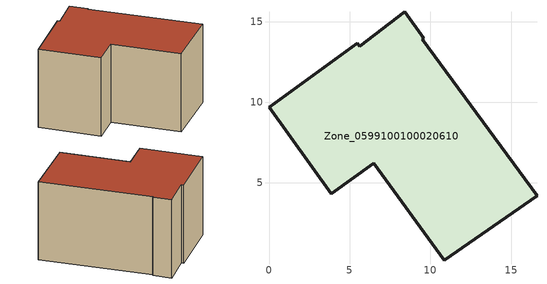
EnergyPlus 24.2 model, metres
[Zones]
Zone_0599100100020610
 floor ground (C_G): 8.41,15.59 9.58,13.98 9.5,13.91 16.6,4.21 10.84,0.22 6.5,6.23 3.87,4.34 0,9.7 5.47,13.66 5.61,13.47 z0
 wall outside (C_F): 5.47,13.66 0,9.7 3.87,4.34 6.5,6.23 10.84,0.22 16.6,4.21 9.5,13.91 9.58,13.98 8.41,15.59 5.61,13.47 5.47,13.66 z0:8.75
 roof outside (C_R): 5.61,13.47 5.47,13.66 0,9.7 3.87,4.34 6.5,6.23 10.84,0.22 16.6,4.21 9.5,13.91 9.58,13.98 8.41,15.59 z8.75
[BUILDING]
Pand.0599100100020610: North Axis=0; Terrain=City; Loads Convergence Tolerance Value=0.04; Temperature Convergence Tolerance Value=0.4; Solar Distribution=FullExterior; Maximum Number of Warmup Days=25; Minimum Number of Warmup Days=1
[Site:Location]
Rotterdam.The.Hague.AP_ZH_NLD Design_Conditions: Latitude=51.96; Longitude=4.45; Time Zone=1; Elevation=-4.5
[SITE:GROUNDTEMPERATURE:BUILDINGSURFACE]
18, 18, 18, 18, 18, 18, 18, 18, 18, 18, 18, 18
[MATERIAL] Thermal Absorptance=0.9; Solar Absorptance=0.7; Visible Absorptance=0.7
Name | Roughness | Thickness | Conductivity | Density | Specific Heat
G.D.2015-2018 | MediumSmooth | 0.15 | 0.0428571 | 540 | 1210
F.D.2015-2018 | Rough | 0.3 | 0.0666667 | 1920 | 840
R.D.2015-2018 | MediumRough | 0.2 | 0.0333333 | 1500 | 1000
[CONSTRUCTION]
C_G: G.D.2015-2018
C_F: F.D.2015-2018
C_R: R.D.2015-2018
[ZONE]
Zone_0599100100020610: Type=1; Multiplier=1; Ceiling Height=Autocalculate; Volume=Autocalculate; Floor Area=autocalculate; Part of Total Floor Area=Yes
[ZONEINFILTRATION:DESIGNFLOWRATE]
Infil_Zone_0599100100020610: Zone or ZoneList or Space or SpaceList=Zone_0599100100020610; Schedule=AlwaysOn; Design Flow Rate Calculation Method=Flow/Area; Flow Rate per Floor Area=0.0021; Constant Term Coefficient=1; Temperature Term Coefficient=0; Velocity Term Coefficient=0; Velocity Squared Term Coefficient=0
[HVACTEMPLATE:ZONE:IDEALLOADSAIRSYSTEM]
Zone_0599100100020610: Maximum Heating Supply Air Temperature=50; Minimum Cooling Supply Air Temperature=13; Maximum Heating Supply Air Humidity Ratio=0.0156; Minimum Cooling Supply Air Humidity Ratio=0.0077; Heating Limit=NoLimit; Cooling Limit=NoLimit; Dehumidification Control Type=ConstantSensibleHeatRatio; Cooling Sensible Heat Ratio=0.7; Dehumidification Setpoint=60; Humidification Control Type=None; Humidification Setpoint=30; Outdoor Air Method=None; Outdoor Air Flow Rate per Person=0.00944; Outdoor Air Flow Rate per Zone Floor Area=0; Outdoor Air Flow Rate per Zone=0; Demand Controlled Ventilation Type=None; Outdoor Air Economizer Type=NoEconomizer; Heat Recovery Type=None; Sensible Heat Recovery Effectiveness=0.7; Latent Heat Recovery Effectiveness=0.65
[ZONECONTROL:THERMOSTAT]
ThermostatControl_Zone_0599100100020610: Zone or ZoneList=Zone_0599100100020610; Control Type Schedule=DualSetpointControlType; Control 1=Thermostat_Zone_0599100100020610; Temperature Difference Between Cutout And Setpoint=0
[THERMOSTATSETPOINT:DUALSETPOINT]
Thermostat_Zone_0599100100020610: Heating Setpoint Temperature Schedule=HeatingSetpoint_Zone_0599100100020610; Cooling Setpoint Temperature Schedule=CoolingSetpoint_Zone_0599100100020610
[SCHEDULE:COMPACT]
HeatingSetpoint_Zone_0599100100020610: Through: 12/31, For: AllDays, Until: 24:00, 21
CoolingSetpoint_Zone_0599100100020610: Through: 12/31, For: AllDays, Until: 24:00, 24
DualSetpointControlType: Through: 12/31, For: AllDays, Until: 24:00, 4
AlwaysOn: Through: 12/31, For: AllDays, Until: 24:00, 1
